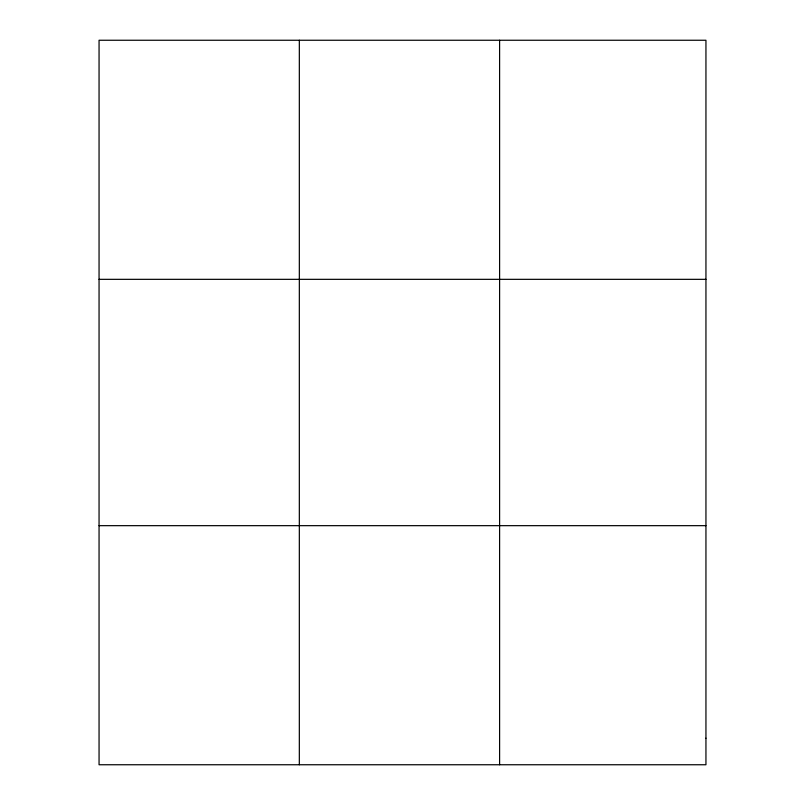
<?xml version="1.0" encoding="UTF-8"?>
<svg xmlns="http://www.w3.org/2000/svg" width="805" height="805" viewBox="0 0 805 805"><rect width="100%" height="100%" fill="white"/><g stroke="black" fill="none" stroke-linecap="round" stroke-linejoin="round"><path stroke-width="1.21" d="M299.329 40.25L299.329 764.75M499.603 40.25L499.603 764.75M99.055 279.335L705.945 279.335M99.055 525.665L705.945 525.665M705.945 738.185L705.945 764.75L99.055 764.75L99.055 40.25L705.945 40.25L705.945 738.185"/></g></svg>
